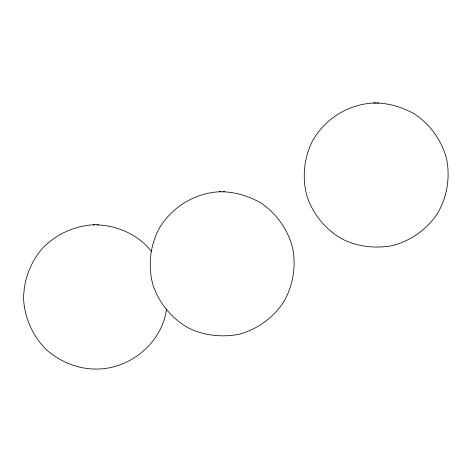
<?xml version="1.0" encoding="UTF-8"?>
<svg xmlns="http://www.w3.org/2000/svg" width="472" height="472" viewBox="0 0 472 472"><rect width="100%" height="100%" fill="white"/><g stroke="black" fill="none" stroke-linecap="round" stroke-linejoin="round"><path stroke-width="0.71" d="M166.551 308.794C162.333 342.79 129.841 369.552 95.851 369.033C77.573 369.11 60.233 361.711 46.51 349.852C32.946 336.436 24.804 318.529 23.6 299.49C23.5 280.409 30.403 261.99 43.017 247.676C56.439 234.112 74.34 225.97 93.379 224.766C115.433 224.66 138.184 233.988 151.642 251.812M373.682 102.967C347.988 104.406 324.931 118.791 312.346 141.234C303.862 158.327 301.962 177.903 307.001 196.305C313.089 214.388 325.586 229.575 342.165 239.027C357.758 246.862 375.382 248.709 392.462 245.647C410.917 240.808 426.924 229.374 437.485 213.486C447.114 197.013 450.347 177.614 446.577 158.905C441.733 140.45 430.305 124.449 414.416 113.882C401.914 106.996 388.019 102.796 373.682 102.967L375.529 103.15M219.669 191.738C193.98 193.178 170.923 207.562 158.332 230.006C149.854 247.098 147.954 266.674 152.987 285.076C159.082 303.16 171.578 318.346 188.151 327.798C203.751 335.633 221.368 337.48 238.454 334.418C256.91 329.58 272.91 318.146 283.477 302.257C293.1 285.778 296.333 266.379 292.569 247.676C287.725 229.221 276.291 213.22 260.402 202.653C247.906 195.768 234.012 191.567 219.669 191.738L220.902 191.862M376.768 103.15L378.621 102.967M223.374 191.862L224.607 191.738M97.085 224.89L98.318 224.766M93.379 224.766L94.618 224.89"/></g></svg>
